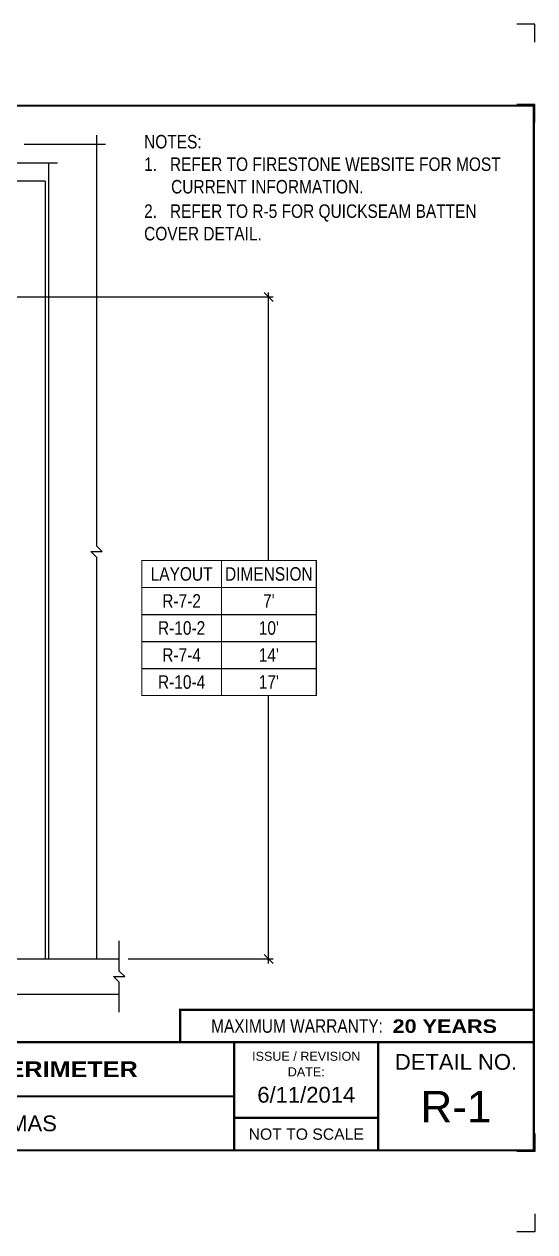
# Model space of a CAD drawing. Header units: inches. Extents: x 233.4 to 253.5, y -265.2 to -248.5.
# Drawn here: x 246.39 to 253.48, y -265.24 to -248.47 of the extents above; entities that cross this region are included whole.
import ezdxf
from ezdxf.enums import TextEntityAlignment as Align

# ---------------------------------------------------------------- set-up
doc = ezdxf.new("R2010")
doc.units = ezdxf.units.IN
doc.header["$MEASUREMENT"] = 0
doc.layers.get('0').update_dxf_attribs({"linetype": 'CONTINUOUS'})
doc.layers.get('DEFPOINTS').update_dxf_attribs({"linetype": 'CONTINUOUS'})
for name, color, linetype in [('FSBP-ANNO-NOTE', 7, 'CONTINUOUS'), ('FSBP-MEMBRANE', 7, 'CONTINUOUS'), ('FSBP-TTLB', 7, 'CONTINUOUS'), ('FSBP-TTLB-BORDER', 7, 'CONTINUOUS'), ('FSBP-TTLB-TEXT', 7, 'CONTINUOUS'), ('FSBP-WALL-CURB', 9, 'CONTINUOUS')]:
    doc.layers.add(name, color=color, linetype=linetype)
doc.styles.add('FSBP_ARIAL', font='arial.ttf')
doc.styles.add('FSBP_ARIAL_BOLD', font='')
doc.styles.add('FSBP_ARIAL_NAR', font='ARIALN.TTF')
doc.styles.get('FSBP_ARIAL_BOLD').set_extended_font_data('Arial Black')

# ---------------------------------------------------------------- blocks, each defined once
blk = doc.blocks.new('TTLB-EPDM_1')
at = {"layer": 'DEFPOINTS', "linetype": 'Continuous', "ltscale": 1.75}
for points in [[(20.01562500000003, 13.88083333333333), (20.01562500000003, 14.13083333333333), (19.76562500000003, 14.13083333333333)], [(20.01562500000003, -2.380833333333342), (20.01562500000003, -2.630833333333342), (19.76562500000003, -2.630833333333342)]]:
    blk.add_lwpolyline(points, dxfattribs=at)
at = {"layer": 'DEFPOINTS', "color": 1}
for points in [[(20.015625, 12.765625), (20.015625, 13.015625), (19.765625, 13.015625)], [(20.015625, -1.265625), (20.015625, -1.515625), (19.765625, -1.515625)]]:
    blk.add_lwpolyline(points, dxfattribs=at)
at = {"layer": 'FSBP-TTLB', "const_width": 0.03125}
blk.add_lwpolyline([(15.09028770518938, 0), (20, 0), (20, 0.4512598240669945), (15.09028770518938, 0.4512598240669945)], close=True, dxfattribs=at)
for points in [[(0, 0), (0, -1.5), (20, -1.5), (20, 0), (0, 0)], [(15.84028770518938, 0), (15.84028770518938, -1.5)], [(17.84110496735593, 0), (17.84110496735593, -1.5)], [(20, 0), (20, -1.5)], [(4.825208527206769, -0.75), (15.84028770518938, -0.75)], [(15.84028770518938, -1.048740175933006), (17.84110496735593, -1.048740175933006)]]:
    blk.add_lwpolyline(points, dxfattribs=at)
at = {"layer": 'FSBP-TTLB-BORDER', "const_width": 0.03125}
blk.add_lwpolyline([(20, 0), (20, 13), (0, 13), (0, 0)], dxfattribs=at)
at = {"layer": 'FSBP-TTLB-TEXT', "style": 'FSBP_ARIAL_NAR'}
blk.add_text('MAXIMUM WARRANTY:', height=0.1875, dxfattribs=at).set_placement((17.90516569312837, 0.2256299120335257), align=Align.MIDDLE_RIGHT)
at = {"layer": 'FSBP-TTLB-TEXT', "style": 'FSBP_ARIAL'}
for s, height, p in [('ISSUE / REVISION', 0.125, (16.84069633627263, -0.1938496373466023)), ('DETAIL NO.', 0.21875, (18.92055248367797, -0.2724398367368792)), ('DATE:', 0.125, (16.84069633627263, -0.409973105348854)), ('NOT TO SCALE', 0.15625, (16.84069633627263, -1.274370087966503))]:
    blk.add_text(s, height=height, dxfattribs=at).set_placement(p, align=Align.MIDDLE_CENTER)
at = {"layer": 'FSBP-TTLB-TEXT'}
for tag, height, style, p in [('MAXIMUM_WARRANTY', 0.1875, 'FSBP_ARIAL_BOLD', (18.03987100774941, 0.2240244307510579)), ('ACCPT_SYSTEMS', 0.21875, 'FSBP_ARIAL', (12.49438170418193, -1.125))]:
    blk.add_attdef(tag, text='', height=height, dxfattribs=dict(at, style=style)).set_placement(p, align=Align.MIDDLE_LEFT)
for tag, height, style, p in [('DETAIL_DESCP_LINE_1', 0.21875, 'FSBP_ARIAL_BOLD', (10.33118450231211, -0.3736318192489421)), ('ISSUE_REV_DATE', 0.21875, 'FSBP_ARIAL', (16.84069633627263, -0.7282559425942452)), ('DETAIL_NUMBER', 0.4375, 'FSBP_ARIAL', (18.91941590748775, -0.8931630692489421))]:
    blk.add_attdef(tag, text='', height=height, dxfattribs=dict(at, style=style)).set_placement(p, align=Align.MIDDLE_CENTER)
blk = doc.blocks.new('_OBLIQUE')
at = {"color": 0, "linetype": 'ByBlock'}
blk.add_line((-0.5, -0.5), (0.5, 0.5), dxfattribs=at)

msp = doc.modelspace()

# ---------------------------------------------------------------- linework, layer by layer
at = {"layer": 'FSBP-ANNO-NOTE'}
for p, q in [((243.9416716077559, -252.2614569630796), (249.8429919131966, -252.2614569630796)), ((249.7804919131966, -255.9177069630796), (249.7804919131966, -252.1989569630796)), ((250.4432470177624, -255.9177069630796), (250.4432470177624, -256.2927069630796)), ((248.0193571315061, -256.6677069630796), (250.4432470177624, -256.6677069630796)), ((248.0193571315061, -257.0427069630796), (250.4432470177624, -257.0427069630796)), ((248.0193571315061, -257.4177069630796), (250.4432470177624, -257.4177069630796)), ((249.7804919131966, -261.5114569630795), (249.7804919131966, -257.7927069630796)), ((247.8292991724499, -261.4489569630795), (249.8429919131966, -261.4489569630795))]:
    msp.add_line(p, q, dxfattribs=at)
at = {"layer": 'FSBP-ANNO-NOTE', "const_width": 0.015625}
msp.add_lwpolyline([(248.0193571315061, -257.7927069630796), (248.0193571315061, -255.9177069630796), (250.4432470177624, -255.9177069630796), (250.4432470177624, -257.7927069630796)], close=True, dxfattribs=at)
for points in [[(249.1248571687398, -255.9177069630796), (249.1248571687398, -257.7927069630796)], [(248.0193571315061, -256.2927069630796), (250.4432470177624, -256.2927069630796)]]:
    msp.add_lwpolyline(points, dxfattribs=at)
at = {"layer": 'FSBP-MEMBRANE'}
for p, q in [((247.3897584156508, -250.0150811743582), (247.3897584156507, -255.7172441521499)), ((246.3851933520723, -250.1400811743582), (247.5147584156508, -250.1400811743582)), ((246.2136559678244, -250.3996080079795), (246.8479216077559, -250.3996080079795)), ((246.7229216077559, -250.3996080079795), (246.7229216077558, -261.4489569630796)), ((246.676046607756, -250.6520385115296), (244.0495934678244, -250.6520385115298)), ((246.676046607756, -250.6520385115298), (246.6760466077558, -261.4489569630796)), ((247.4670333322196, -255.7945190687189), (247.3897584156508, -255.71724415215)), ((247.4670333322196, -255.7945190687189), (247.3897584156508, -255.71724415215)), ((247.3124834990818, -255.7945190687189), (247.4670333322196, -255.7945190687189)), ((247.3124834990818, -255.7945190687189), (247.3897584156508, -255.8717939852878)), ((247.3124834990819, -255.7945190687189), (247.4670333322196, -255.7945190687189)), ((247.3124834990819, -255.7945190687189), (247.3897584156508, -255.8717939852878)), ((247.3897584156508, -255.8717939852877), (247.3897584156508, -261.4489569630796)), ((247.3897584156508, -255.8717939852877), (247.3897584156508, -261.4489569630796))]:
    msp.add_line(p, q, dxfattribs=at)
at = {"layer": 'FSBP-WALL-CURB'}
for p, q in [((241.3166716077559, -261.4489569630796), (247.7042991724499, -261.4489569630795)), ((244.0501965243247, -261.9389628294406), (247.7042991724497, -261.9389628294406))]:
    msp.add_line(p, q, dxfattribs=at)
msp.add_lwpolyline([(247.7042991724497, -262.1889628294406), (247.7042991724497, -261.7712348128289), (247.6270242558809, -261.6939598962601), (247.7815740890186, -261.6939598962601), (247.7042991724497, -261.6166849796912), (247.7042991724499, -261.1989569630796)], dxfattribs=at)

# ---------------------------------------------------------------- block references
msp.add_blockref('TTLB-EPDM_1', (233.4627011304548, -262.6057045035641)).add_auto_attribs({'DETAIL_DESCP_LINE_1': 'QUICKSEAM BATTEN COVER AT "T" PERIMETER', 'ACCPT_SYSTEMS': 'RMAS', 'ISSUE_REV_DATE': '6/11/2014', 'DETAIL_NUMBER': 'R-1', 'MAXIMUM_WARRANTY': '20 YEARS'})
at = {"layer": 'FSBP-ANNO-NOTE', "xscale": 0.125, "yscale": 0.125, "zscale": 0.125}
for p, rotation in [((249.7804919131966, -252.2614569630796), 90), ((249.7804919131966, -261.4489569630795), 270)]:
    msp.add_blockref('_OBLIQUE', p, dxfattribs=dict(at, rotation=rotation))

# ---------------------------------------------------------------- texts
at = {"layer": 'FSBP-ANNO-NOTE', "style": 'FSBP_ARIAL_NAR'}
for s, p in [('LAYOUT', (248.5721071501229, -256.1052069630796)), ('DIMENSION', (249.7840520932511, -256.1052069630796)), ('R-7-2', (248.5721071501229, -256.4802069630796)), ("7'", (249.7840520932511, -256.4802069630796)), ('R-10-2', (248.5721071501229, -256.8552069630796)), ("10'", (249.7840520932511, -256.8552069630796)), ('R-7-4', (248.5721071501229, -257.2302069630796)), ("14'", (249.7840520932511, -257.2302069630796)), ('R-10-4', (248.5721071501229, -257.6052069630796)), ("17'", (249.7840520932511, -257.6052069630796))]:
    msp.add_text(s, height=0.1875, dxfattribs=at).set_placement(p, align=Align.MIDDLE_CENTER)
at = {"layer": 'FSBP-ANNO-NOTE', "insert": (248.0513533342346, -250.0123228577741), "char_height": 0.1875, "attachment_point": 1, "style": 'FSBP_ARIAL_NAR'}
msp.add_mtext_dynamic_manual_height_columns('NOTES:\\P\\pi-0.375,l0.375;1.   REFER TO FIRESTONE WEBSITE FOR MOST CURRENT INFORMATION.\\P\\pi0,l0;{\\H0.083333x;\\P\\pi-0.375,l0.375;}2.   REFER TO R-5 FOR QUICKSEAM BATTEN COVER DETAIL.', width=5.278125209730177, gutter_width=5, heights=[1.70237385954897], dxfattribs=at)

doc.saveas('drawing.dxf')
